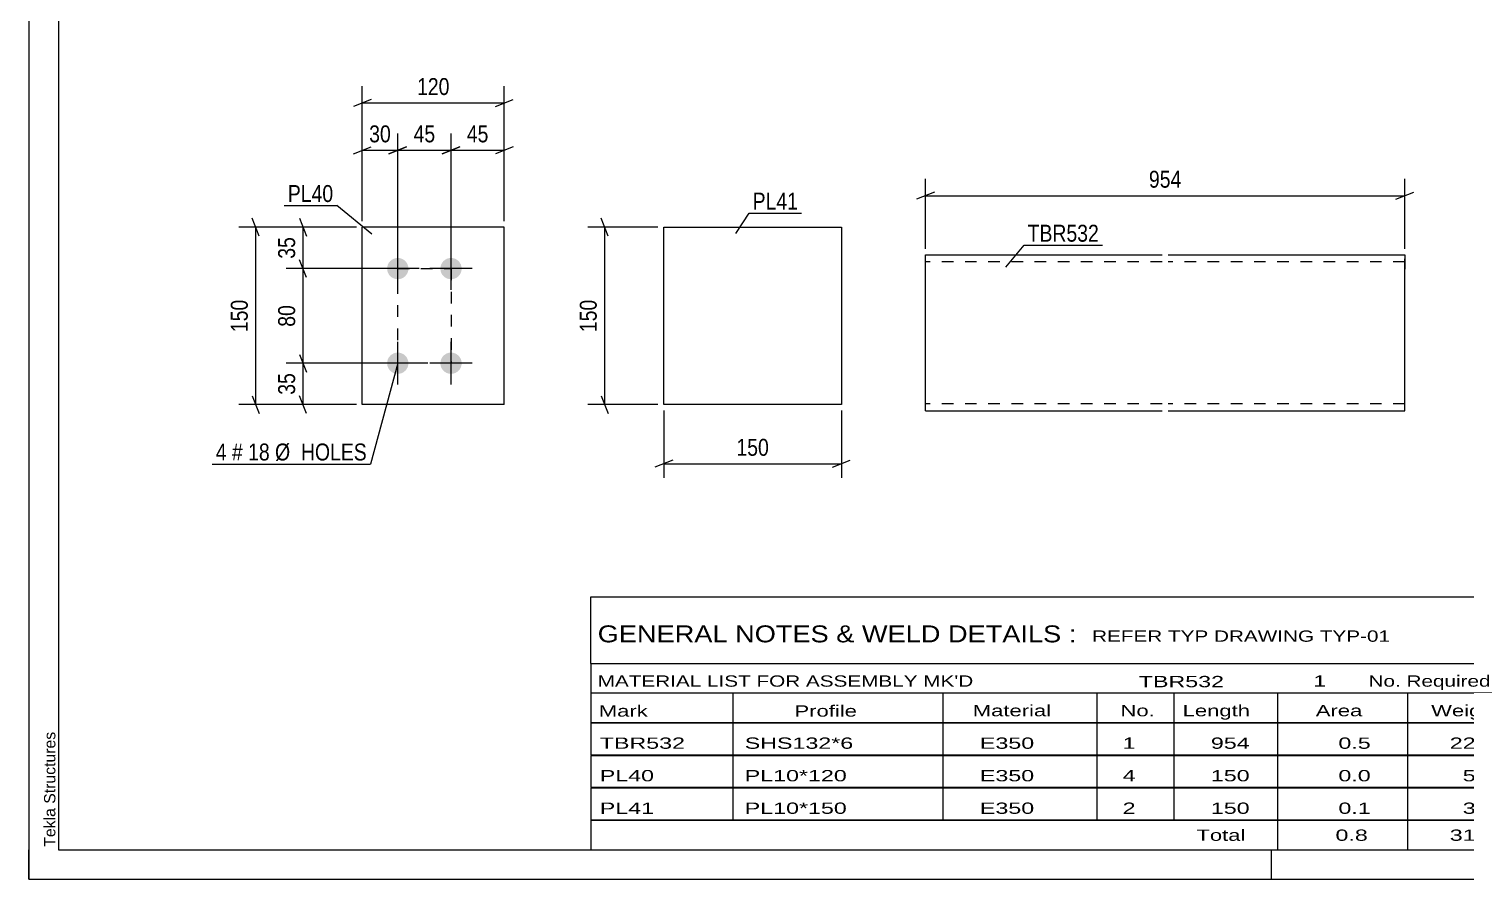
# Model space of a CAD drawing. Header units: millimetres. Extents: x 0 to 420, y 0 to 297.
# Drawn here: x 0 to 242.9, y 0 to 143.8 of the extents above; entities that cross this region are included whole.
import ezdxf

# ---------------------------------------------------------------- set-up
doc = ezdxf.new("R2010")
doc.units = ezdxf.units.MM
doc.linetypes.add('DXK_LINE_DOT2', pattern=[3.9198, 1.9599, -1.9599])
doc.styles.add('Arial', font='ARIAL.TTF', dxfattribs={"height": 0.2})
doc.styles.add('Arial Narrow', font='ARIALN.TTF', dxfattribs={"height": 0.2})

# ---------------------------------------------------------------- blocks, each defined once
blk = doc.blocks.new('Unknown-581593182-1127')
at = {"color": 5, "linetype": 'Continuous'}
for p, q in [((0, 297), (0, 0)), ((5, 292), (5, 5)), ((0, 0), (0, 5)), ((5, 5), (415, 5)), ((210, 0), (210, 5)), ((0, 0), (420, 0))]:
    blk.add_line(p, q, dxfattribs=at)
at = {"color": 174, "linetype": 'Continuous', "style": 'Arial'}
blk.add_text('Tekla Structures', height=1.9102, rotation=90, dxfattribs=at).set_placement((4.5, 5.5))
blk = doc.blocks.new('Part-581593182-2055 - 2048')
at = {"color": 2, "linetype": 'Continuous'}
for p, q in [((80.36, 110.25), (56.36, 110.25)), ((56.36, 80.25), (56.36, 110.25)), ((80.36, 80.25), (80.36, 110.25)), ((80.36, 80.25), (56.36, 80.25))]:
    blk.add_line(p, q, dxfattribs=at)
blk = doc.blocks.new('Bolt-581593182-2116 - 2048')
at = {"linetype": 'Continuous'}
for points in [[(62.36, 101.45, -1), (62.36, 105.05, -1)], [(71.36, 101.45, -1), (71.36, 105.05, -1)], [(62.36, 85.45, -1), (62.36, 89.05, -1)], [(71.36, 85.45, -1), (71.36, 89.05, -1)]]:
    blk.add_hatch(color=1, dxfattribs=at).paths.add_polyline_path(points)
at = {"color": 1, "linetype": 'Continuous'}
for p, q in [((62.36, 99.65), (62.36, 106.85)), ((71.36, 99.65), (71.36, 106.85)), ((65.96, 103.25), (58.76, 103.25)), ((74.96, 103.25), (67.76, 103.25)), ((62.36, 83.65), (62.36, 90.85)), ((71.36, 83.65), (71.36, 90.85)), ((65.96, 87.25), (58.76, 87.25)), ((74.96, 87.25), (67.76, 87.25))]:
    blk.add_line(p, q, dxfattribs=at)
blk = doc.blocks.new('Part-581593182-2263 - 2257')
at = {"color": 2, "linetype": 'Continuous'}
for p, q in [((107.33, 80.25), (107.33, 110.25)), ((107.33, 110.25), (137.33, 110.25)), ((137.33, 110.25), (137.33, 80.25)), ((137.33, 80.25), (107.33, 80.25))]:
    blk.add_line(p, q, dxfattribs=at)
blk = doc.blocks.new('Part-581593182-2286 - 2280')
at = {"color": 2, "linetype": 'Continuous'}
for p, q in [((151.54, 79.37), (151.54, 105.58)), ((151.54, 105.58), (191.54, 105.58)), ((192.54, 105.58), (232.54, 105.58)), ((232.54, 105.58), (232.54, 105.4)), ((232.54, 105.4), (232.54, 103.18)), ((232.54, 79.18), (232.54, 103.18)), ((151.54, 79.18), (151.54, 79.37)), ((151.54, 79.18), (191.54, 79.18)), ((192.54, 79.18), (232.54, 79.18))]:
    blk.add_line(p, q, dxfattribs=at)
at = {"color": 7, "linetype": 'DXK_LINE_DOT2'}
for p, q in [((232.54, 103.18), (232.54, 104.88)), ((191.54, 104.38), (151.54, 104.38)), ((232.54, 104.38), (192.54, 104.38)), ((151.54, 80.38), (151.54, 80.48)), ((191.54, 80.38), (151.54, 80.38)), ((232.54, 80.38), (192.54, 80.38)), ((232.54, 80.38), (232.54, 80.48))]:
    blk.add_line(p, q, dxfattribs=at)
blk = doc.blocks.new('Rectangle-581593182-2242 - 2048')
at = {"color": 1, "linetype": 'DXK_LINE_DOT2'}
blk.add_lwpolyline([(62.36, 103.25), (71.36, 103.25), (71.36, 87.25), (62.36, 87.25), (62.36, 103.25)], close=True, dxfattribs=at)
blk = doc.blocks.new('StraightDimension-581593182-2149 - 2048')
at = {"color": 7, "linetype": 'Continuous'}
for p, q in [((45.76, 88.75), (46.96, 85.75)), ((61.36, 87.25), (43.51, 87.25)), ((46.36, 80.25), (46.36, 87.25)), ((55.36, 80.25), (43.51, 80.25)), ((46.96, 78.75), (45.76, 81.75))]:
    blk.add_line(p, q, dxfattribs=at)
at = {"color": 0}
blk.add_wipeout([(45.61, 86.18), (41.41, 86.18), (41.41, 81.32), (45.61, 81.32)], dxfattribs=at)
at = {"color": 3, "style": 'Arial Narrow'}
blk.add_text('35', height=2.863, rotation=90.0002, dxfattribs=at).set_placement((45.01, 81.92))
blk = doc.blocks.new('StraightDimension-581593182-2183 - 2048')
at = {"color": 7, "linetype": 'Continuous'}
for p, q in [((71.36, 104.25), (71.36, 126.1)), ((80.36, 111.25), (80.36, 126.1)), ((69.86, 122.65), (72.86, 123.85)), ((71.36, 123.25), (80.36, 123.25)), ((81.86, 123.85), (78.86, 122.65))]:
    blk.add_line(p, q, dxfattribs=at)
at = {"color": 0}
blk.add_wipeout([(78.29, 124), (78.29, 128.2), (73.43, 128.2), (73.43, 124)], dxfattribs=at)
at = {"color": 3, "style": 'Arial Narrow'}
blk.add_text('45', height=2.863, dxfattribs=at).set_placement((74.03, 124.6))
blk = doc.blocks.new('StraightDimension-581593182-2136 - 2048')
at = {"color": 7, "linetype": 'Continuous'}
for p, q in [((46.96, 101.75), (45.76, 104.75)), ((61.36, 103.25), (43.51, 103.25)), ((46.36, 87.25), (46.36, 103.25)), ((45.76, 88.75), (46.96, 85.75)), ((61.36, 87.25), (43.51, 87.25))]:
    blk.add_line(p, q, dxfattribs=at)
at = {"color": 0}
blk.add_wipeout([(45.61, 97.68), (41.41, 97.68), (41.41, 92.82), (45.61, 92.82)], dxfattribs=at)
at = {"color": 3, "style": 'Arial Narrow'}
blk.add_text('80', height=2.863, rotation=90.0002, dxfattribs=at).set_placement((45.01, 93.42))
blk = doc.blocks.new('StraightDimension-581593182-2120 - 2048')
at = {"color": 7, "linetype": 'Continuous'}
for p, q in [((45.76, 111.75), (46.96, 108.75)), ((55.36, 110.25), (43.51, 110.25)), ((46.36, 103.25), (46.36, 110.25)), ((46.96, 101.75), (45.76, 104.75)), ((61.36, 103.25), (43.51, 103.25))]:
    blk.add_line(p, q, dxfattribs=at)
at = {"color": 0}
blk.add_wipeout([(45.61, 109.18), (41.41, 109.18), (41.41, 104.32), (45.61, 104.32)], dxfattribs=at)
at = {"color": 3, "style": 'Arial Narrow'}
blk.add_text('35', height=2.863, rotation=90.0002, dxfattribs=at).set_placement((45.01, 104.92))
blk = doc.blocks.new('StraightDimension-581593182-2166 - 2048')
at = {"color": 7, "linetype": 'Continuous'}
for p, q in [((38.96, 108.75), (37.76, 111.75)), ((55.36, 110.25), (35.51, 110.25)), ((38.36, 80.25), (38.36, 110.25)), ((55.36, 80.25), (35.51, 80.25)), ((37.76, 81.75), (38.96, 78.75))]:
    blk.add_line(p, q, dxfattribs=at)
at = {"color": 0}
blk.add_wipeout([(37.61, 98.59), (33.41, 98.59), (33.41, 91.91), (37.61, 91.91)], dxfattribs=at)
at = {"color": 3, "style": 'Arial Narrow'}
blk.add_text('150', height=2.863, rotation=90.0002, dxfattribs=at).set_placement((37.01, 92.51))
blk = doc.blocks.new('StraightDimension-581593182-2199 - 2048')
at = {"color": 7, "linetype": 'Continuous'}
for p, q in [((62.36, 104.25), (62.36, 126.1)), ((71.36, 104.25), (71.36, 126.1)), ((60.86, 122.65), (63.86, 123.85)), ((62.36, 123.25), (71.36, 123.25)), ((72.86, 123.85), (69.86, 122.65))]:
    blk.add_line(p, q, dxfattribs=at)
at = {"color": 0}
blk.add_wipeout([(69.29, 124), (69.29, 128.2), (64.43, 128.2), (64.43, 124)], dxfattribs=at)
at = {"color": 3, "style": 'Arial Narrow'}
blk.add_text('45', height=2.863, dxfattribs=at).set_placement((65.03, 124.6))
blk = doc.blocks.new('StraightDimension-581593182-2209 - 2048')
at = {"color": 7, "linetype": 'Continuous'}
for p, q in [((56.36, 111.25), (56.36, 126.1)), ((62.36, 104.25), (62.36, 126.1)), ((54.86, 122.65), (57.86, 123.85)), ((56.36, 123.25), (62.36, 123.25)), ((63.86, 123.85), (60.86, 122.65))]:
    blk.add_line(p, q, dxfattribs=at)
at = {"color": 0}
blk.add_wipeout([(61.79, 124), (61.79, 128.2), (56.93, 128.2), (56.93, 124)], dxfattribs=at)
at = {"color": 3, "style": 'Arial Narrow'}
blk.add_text('30', height=2.863, dxfattribs=at).set_placement((57.53, 124.6))
blk = doc.blocks.new('StraightDimension-581593182-2223 - 2048')
at = {"color": 7, "linetype": 'Continuous'}
for p, q in [((56.36, 111.25), (56.36, 134.1)), ((80.36, 111.25), (80.36, 134.1)), ((57.86, 131.85), (54.86, 130.65)), ((56.36, 131.25), (80.36, 131.25)), ((78.86, 130.65), (81.86, 131.85))]:
    blk.add_line(p, q, dxfattribs=at)
at = {"color": 0}
blk.add_wipeout([(71.7, 132), (71.7, 136.2), (65.02, 136.2), (65.02, 132)], dxfattribs=at)
at = {"color": 3, "style": 'Arial Narrow'}
blk.add_text('120', height=2.863, dxfattribs=at).set_placement((65.62, 132.6))
blk = doc.blocks.new('StraightDimension-581593182-2265 - 2257')
at = {"color": 7, "linetype": 'Continuous'}
for p, q in [((107.33, 79.25), (107.33, 67.85)), ((137.33, 79.25), (137.33, 67.85)), ((108.83, 70.85), (105.83, 69.65)), ((135.83, 69.65), (138.83, 70.85)), ((107.33, 70.25), (137.33, 70.25))]:
    blk.add_line(p, q, dxfattribs=at)
at = {"color": 0}
blk.add_wipeout([(125.68, 71), (125.68, 75.2), (118.99, 75.2), (118.99, 71)], dxfattribs=at)
at = {"color": 3, "style": 'Arial Narrow'}
blk.add_text('150', height=2.863, dxfattribs=at).set_placement((119.59, 71.6))
blk = doc.blocks.new('StraightDimension-581593182-2270 - 2257')
at = {"color": 7, "linetype": 'Continuous'}
for p, q in [((97.93, 108.75), (96.73, 111.75)), ((106.33, 110.25), (94.48, 110.25)), ((97.33, 80.25), (97.33, 110.25)), ((106.33, 80.25), (94.48, 80.25)), ((96.73, 81.75), (97.93, 78.75))]:
    blk.add_line(p, q, dxfattribs=at)
at = {"color": 0}
blk.add_wipeout([(96.58, 98.59), (92.38, 98.59), (92.38, 91.91), (96.58, 91.91)], dxfattribs=at)
at = {"color": 3, "style": 'Arial Narrow'}
blk.add_text('150', height=2.863, rotation=90.0002, dxfattribs=at).set_placement((95.98, 92.51))
blk = doc.blocks.new('StraightDimension-581593182-2291 - 2280')
at = {"color": 7, "linetype": 'Continuous'}
for p, q in [((151.54, 106.58), (151.54, 118.43)), ((232.54, 106.58), (232.54, 118.43)), ((153.04, 116.18), (150.04, 114.98)), ((151.54, 115.58), (232.54, 115.58)), ((231.04, 114.98), (234.04, 116.18))]:
    blk.add_line(p, q, dxfattribs=at)
at = {"color": 0}
blk.add_wipeout([(195.38, 116.33), (195.38, 120.53), (188.7, 120.53), (188.7, 116.33)], dxfattribs=at)
at = {"color": 3, "style": 'Arial Narrow'}
blk.add_text('954', height=2.863, dxfattribs=at).set_placement((189.3, 116.93))
blk = doc.blocks.new('Unknown-581593182-2852')
at = {"color": 7, "linetype": 'Continuous'}
for p, q in [((95, 47.75), (255, 47.75)), ((95, 36.5), (95, 47.75)), ((255, 47.75), (255, 36.5)), ((95, 36.5), (255, 36.5)), ((95, 36.5), (95, 31.5)), ((255, 36.5), (255, 31.5)), ((95, 31.5), (255, 31.5)), ((95, 31.5), (95, 26.5)), ((119, 31.5), (119, 26.5)), ((154.5, 31.5), (154.5, 26.5)), ((180.5, 31.5), (180.5, 26.5)), ((193.5, 31.5), (193.5, 26.5)), ((211, 31.5), (211, 26.5)), ((233, 31.5), (233, 26.5)), ((255, 31.5), (255, 26.5)), ((95, 26.5), (255, 26.5)), ((95, 26.45), (95, 21.05)), ((95, 26.45), (255, 26.45)), ((119, 26.5), (119, 21)), ((154.5, 26.5), (154.5, 21)), ((180.5, 26.5), (180.5, 21)), ((193.5, 26.5), (193.5, 21)), ((211, 26.5), (211, 21)), ((233, 26.5), (233, 21)), ((255, 26.45), (255, 21.05)), ((95, 21.05), (255, 21.05)), ((95, 20.95), (95, 15.55)), ((95, 20.95), (255, 20.95)), ((119, 21), (119, 15.5)), ((154.5, 21), (154.5, 15.5)), ((180.5, 21), (180.5, 15.5)), ((193.5, 21), (193.5, 15.5)), ((211, 21), (211, 15.5)), ((233, 21), (233, 15.5)), ((255, 20.95), (255, 15.55)), ((95, 15.55), (255, 15.55)), ((95, 15.45), (95, 10.05)), ((95, 15.45), (255, 15.45)), ((119, 15.5), (119, 10)), ((154.5, 15.5), (154.5, 10)), ((180.5, 15.5), (180.5, 10)), ((193.5, 15.5), (193.5, 10)), ((211, 15.5), (211, 10)), ((233, 15.5), (233, 10)), ((255, 15.45), (255, 10.05)), ((95, 10.05), (255, 10.05)), ((95, 10), (255, 10)), ((95, 10), (95, 5)), ((211, 10), (211, 5)), ((233, 10), (233, 5)), ((255, 10), (255, 5)), ((95, 5), (255, 5))]:
    blk.add_line(p, q, dxfattribs=at)
at = {"color": 7, "style": 'Arial Narrow'}
for s, height, width, p in [('GENERAL NOTES & WELD DETAILS :', 2.8633, 1.4, (96.15, 40.06)), ('REFER TYP DRAWING TYP-01', 1.9089, 1.6, (179.7, 40.16)), ("MATERIAL LIST FOR ASSEMBLY MK'D", 1.9089, 1.6, (96.15, 32.56)), ('TBR532', 1.909, 1.794707, (187.59, 32.47)), ('1', 1.91, 1.794707, (217.08, 32.56)), ('No. Required', 1.9089, 1.6, (226.41, 32.56)), ('Mark', 1.909, 1.7, (96.34, 27.5)), ('Profile', 1.909, 1.7, (129.41, 27.5)), ('Material', 1.909, 1.7, (159.54, 27.56)), ('No.', 1.909, 1.7, (184.5, 27.56)), ('Length', 1.909, 1.7, (195, 27.56)), ('Area', 1.909, 1.7, (217.5, 27.56)), ('Weight', 1.909, 1.7, (237, 27.56))]:
    blk.add_text(s, height=height, dxfattribs=dict(at, width=width)).set_placement(p)
at = {"color": 7, "linetype": 'Continuous', "style": 'Arial Narrow'}
for s, height, width, p in [('TBR532', 1.909, 1.794707, (96.5, 22.06)), ('SHS132*6', 1.909, 1.794707, (121, 22.06)), ('E350', 1.909, 1.794707, (160.74, 22.06)), ('1', 1.91, 1.794707, (184.86, 22.06)), ('954', 1.909, 1.794707, (199.77, 22.06)), ('0.5', 1.909, 1.794707, (221.32, 22.06)), ('22.7', 1.909, 1.794707, (240.14, 22.06)), ('PL40', 1.909, 1.794707, (96.5, 16.56)), ('PL10*120', 1.909, 1.794707, (121, 16.56)), ('E350', 1.909, 1.794707, (160.74, 16.56)), ('4', 1.91, 1.794707, (184.86, 16.56)), ('150', 1.909, 1.794707, (199.77, 16.56)), ('0.0', 1.909, 1.794707, (221.32, 16.56)), ('5.7', 1.909, 1.794707, (242.33, 16.56)), ('PL41', 1.909, 1.794707, (96.5, 11.06)), ('PL10*150', 1.909, 1.794707, (121, 11.06)), ('E350', 1.909, 1.794707, (160.74, 11.06)), ('2', 1.91, 1.794707, (184.86, 11.06)), ('150', 1.909, 1.794707, (199.77, 11.06)), ('0.1', 1.909, 1.794707, (221.32, 11.06)), ('3.5', 1.909, 1.794707, (242.33, 11.06)), ('Total', 1.909, 1.7, (197.33, 6.5)), ('0.8', 1.909, 1.794707, (220.83, 6.5)), ('31.8', 1.909, 1.794707, (240.14, 6.5))]:
    blk.add_text(s, height=height, dxfattribs=dict(at, width=width)).set_placement(p)
blk = doc.blocks.new('Mark-581593182-2051 - 2048')
at = {"color": 0}
blk.add_wipeout([(51.46, 114.51), (51.46, 117.51), (43.78, 117.51), (43.78, 114.51)], dxfattribs=at)
blk.add_wipeout([(51.46, 114.51), (51.46, 117.51), (43.78, 117.51), (43.78, 114.51)], dxfattribs=at)
at = {"color": 30, "linetype": 'Continuous'}
for p in [(43.18, 113.91), (57.95, 109.06)]:
    blk.add_line(p, (52.06, 113.91), dxfattribs=at)
at = {"color": 3, "style": 'Arial Narrow'}
blk.add_text('PL40', height=2.863, dxfattribs=at).set_placement((43.78, 114.51))
blk = doc.blocks.new('Mark-581593182-2112 - 2048')
at = {"color": 0}
blk.add_wipeout([(33.44, 70.81), (33.44, 73.81), (31.61, 73.81), (31.61, 70.81)], dxfattribs=at)
blk.add_wipeout([(33.44, 70.81), (33.44, 73.81), (31.61, 73.81), (31.61, 70.81)], dxfattribs=at)
blk.add_wipeout([(36.17, 70.81), (36.17, 73.81), (34.34, 73.81), (34.34, 70.81)], dxfattribs=at)
blk.add_wipeout([(36.17, 70.81), (36.17, 73.81), (34.34, 73.81), (34.34, 70.81)], dxfattribs=at)
at = {"color": 3, "style": 'Arial Narrow'}
blk.add_text('4', height=2.86, dxfattribs=at).set_placement((31.61, 70.81))
at = {"color": 0}
blk.add_wipeout([(40.72, 70.81), (40.72, 73.81), (37.07, 73.81), (37.07, 70.81)], dxfattribs=at)
blk.add_wipeout([(40.72, 70.81), (40.72, 73.81), (37.07, 73.81), (37.07, 70.81)], dxfattribs=at)
at = {"color": 3, "style": 'Arial Narrow'}
blk.add_text('#', height=2.86, dxfattribs=at).set_placement((34.34, 70.81))
at = {"color": 0}
blk.add_wipeout([(57.15, 70.81), (57.15, 73.81), (41.62, 73.81), (41.62, 70.81)], dxfattribs=at)
blk.add_wipeout([(57.15, 70.81), (57.15, 73.81), (41.62, 73.81), (41.62, 70.81)], dxfattribs=at)
at = {"color": 7, "linetype": 'Continuous'}
for p in [(62.36, 87.25), (31.01, 70.21)]:
    blk.add_line(p, (57.75, 70.21), dxfattribs=at)
at = {"color": 3, "style": 'Arial Narrow'}
for s, p in [('18', (37.07, 70.81)), ('Ø  HOLES', (41.62, 70.81))]:
    blk.add_text(s, height=2.863, dxfattribs=at).set_placement(p)
blk = doc.blocks.new('Mark-581593182-2259 - 2257')
at = {"color": 0}
blk.add_wipeout([(130.01, 113.23), (130.01, 116.23), (122.33, 116.23), (122.33, 113.23)], dxfattribs=at)
blk.add_wipeout([(130.01, 113.23), (130.01, 116.23), (122.33, 116.23), (122.33, 113.23)], dxfattribs=at)
at = {"color": 30, "linetype": 'Continuous'}
for p, q in [((119.5, 109.19), (121.73, 112.63)), ((121.73, 112.63), (130.61, 112.63))]:
    blk.add_line(p, q, dxfattribs=at)
at = {"color": 3, "style": 'Arial Narrow'}
blk.add_text('PL41', height=2.863, dxfattribs=at).set_placement((122.33, 113.23))
blk = doc.blocks.new('Mark-581593182-2282 - 2280')
at = {"color": 0}
blk.add_wipeout([(180.86, 107.8), (180.86, 110.8), (168.8, 110.8), (168.8, 107.8)], dxfattribs=at)
blk.add_wipeout([(180.86, 107.8), (180.86, 110.8), (168.8, 110.8), (168.8, 107.8)], dxfattribs=at)
at = {"color": 30, "linetype": 'Continuous'}
for p, q in [((165.12, 103.5), (168.2, 107.2)), ((168.2, 107.2), (181.46, 107.2))]:
    blk.add_line(p, q, dxfattribs=at)
at = {"color": 3, "style": 'Arial Narrow'}
blk.add_text('TBR532', height=2.863, dxfattribs=at).set_placement((168.8, 107.8))

msp = doc.modelspace()

# ---------------------------------------------------------------- block references
for name in ['Unknown-581593182-1127', 'Part-581593182-2055 - 2048', 'Part-581593182-2263 - 2257', 'Bolt-581593182-2116 - 2048', 'Part-581593182-2286 - 2280', 'Rectangle-581593182-2242 - 2048', 'Unknown-581593182-2852']:
    msp.add_blockref(name, (0, 0))

# ---------------------------------------------------------------- next in the draw order: block references
for name in ['StraightDimension-581593182-2183 - 2048', 'StraightDimension-581593182-2291 - 2280', 'Mark-581593182-2259 - 2257', 'StraightDimension-581593182-2149 - 2048', 'StraightDimension-581593182-2265 - 2257']:
    msp.add_blockref(name, (0, 0))

# ---------------------------------------------------------------- next in the draw order: block references
for name in ['StraightDimension-581593182-2270 - 2257', 'Mark-581593182-2282 - 2280', 'StraightDimension-581593182-2136 - 2048']:
    msp.add_blockref(name, (0, 0))

# ---------------------------------------------------------------- next in the draw order: block references
msp.add_blockref('StraightDimension-581593182-2120 - 2048', (0, 0))

# ---------------------------------------------------------------- next in the draw order: block references
for name in ['StraightDimension-581593182-2199 - 2048', 'StraightDimension-581593182-2166 - 2048']:
    msp.add_blockref(name, (0, 0))

# ---------------------------------------------------------------- next in the draw order: block references
for name in ['StraightDimension-581593182-2209 - 2048', 'Mark-581593182-2112 - 2048']:
    msp.add_blockref(name, (0, 0))

# ---------------------------------------------------------------- next in the draw order: block references
msp.add_blockref('StraightDimension-581593182-2223 - 2048', (0, 0))

# ---------------------------------------------------------------- next in the draw order: block references
msp.add_blockref('Mark-581593182-2051 - 2048', (0, 0))

doc.saveas('drawing.dxf')
